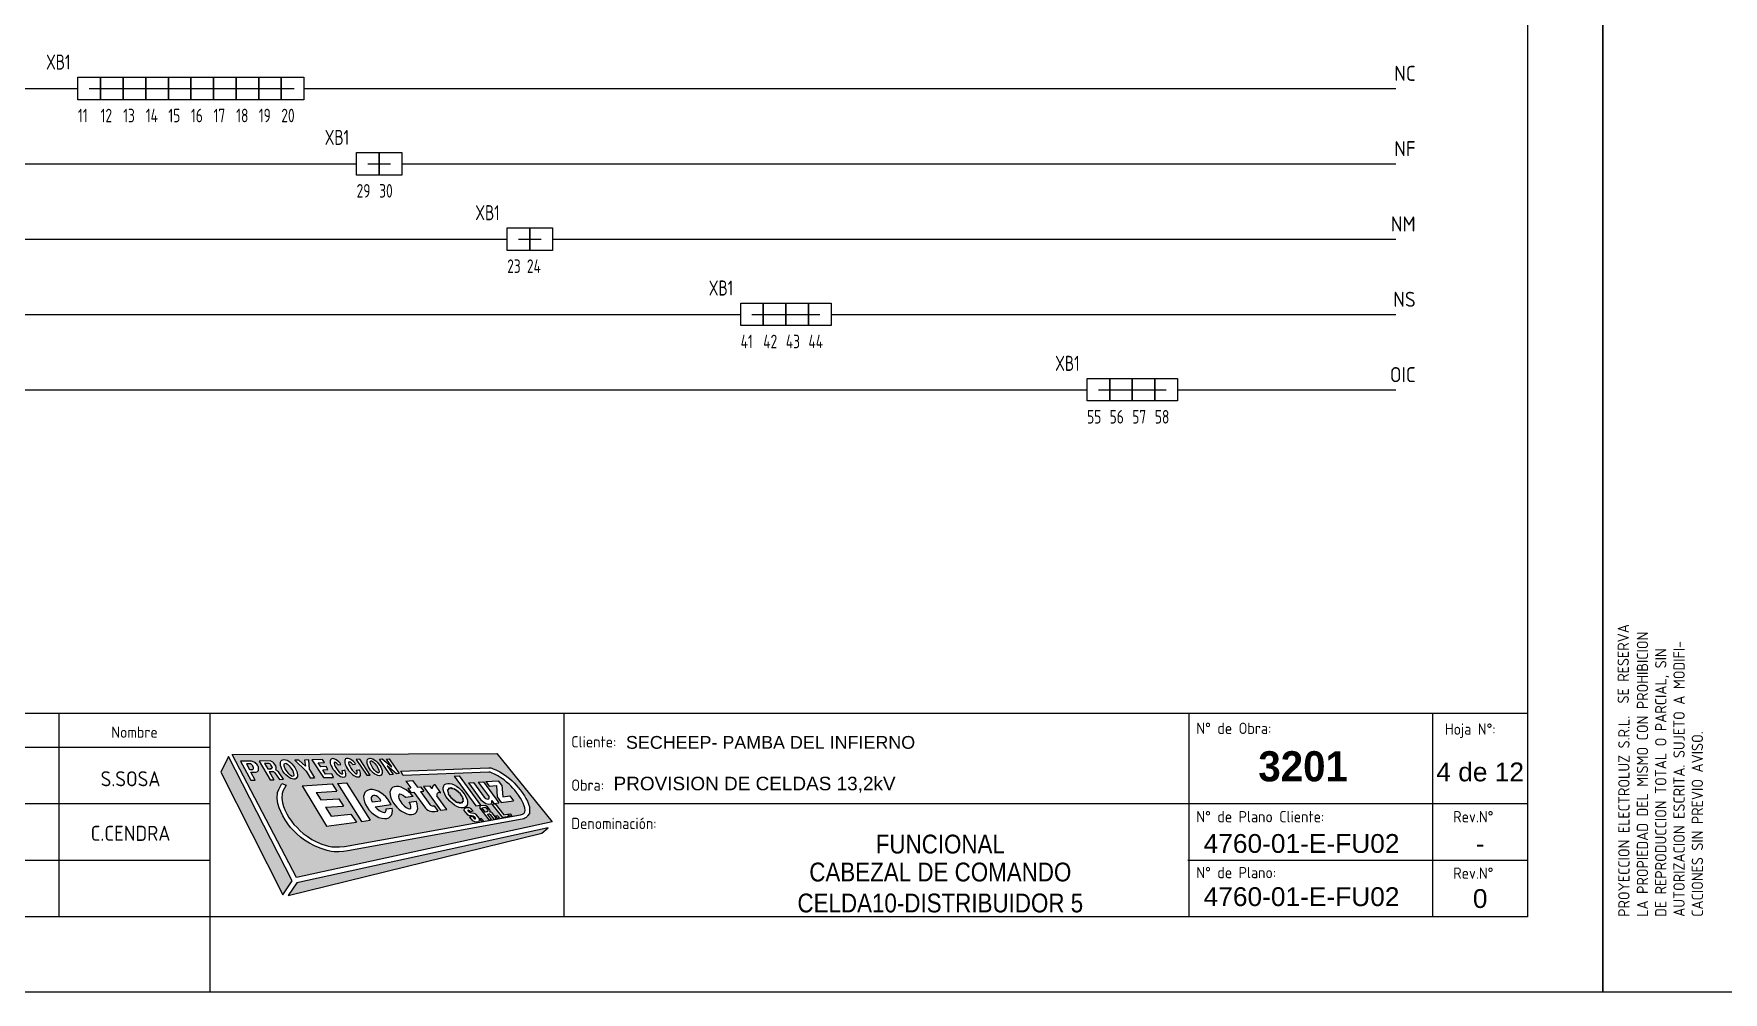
# Model space of a CAD drawing. Header units: millimetres. Extents: x 2272 to 7312, y -3839 to -3184.
# Drawn here: x 3743.1 to 3967.5, y -3492.6 to -3365.3 of the extents above; entities that cross this region are included whole.
import ezdxf
from ezdxf.enums import TextEntityAlignment as Align

# ---------------------------------------------------------------- set-up
doc = ezdxf.new("R2010")
doc.units = ezdxf.units.MM
for name, color, linetype in [('CABLES', 3, 'Continuous'), ('TEXTO', 3, 'Continuous'), ('TEXTOS', 3, 'Continuous')]:
    doc.layers.add(name, color=color, linetype=linetype)
doc.styles.add('ROMANS', font='isocp3.shx')
doc.styles.get("Standard").update_dxf_attribs({"font": 'arial.ttf'})
doc.styles.add('style1', font='arial.ttf', dxfattribs={"height": 1})
doc.styles.add('style2', font='romab___.ttf', dxfattribs={"height": 1})

# ---------------------------------------------------------------- blocks, each defined once
blk = doc.blocks.new('BORNERA AMPEROMETRICA')
blk.add_lwpolyline([(-1.5, 3), (1.5, 3), (1.5, 0), (-1.5, 0)], close=True)
at = {"style": 'ROMANS', "width": 0.8}
blk.add_attdef('XA', text='', height=2, dxfattribs=at).set_placement((-2.5, 4), align=Align.RIGHT)
at = {"layer": 'TEXTO', "style": 'ROMANS'}
blk.add_attdef('BORNE', (2.5, 4), '', height=2, dxfattribs=at)
blk = doc.blocks.new('LOGO_CARTEL')
h = blk.add_hatch(color=256)
h.paths.add_polyline_path([(142.47, 264.28), (141.49, 262.24), (149.7, 245.92), (150.94, 247.81)])
h.paths.add_polyline_path([(184.11, 254.12), (184.93, 254.82), (151.56, 247.54), (150.39, 245.86)])
h = blk.add_hatch(color=256)
h.paths.add_polyline_path([(185.45, 255.61), (178.1, 264.69), (142.97, 264.57), (151.52, 248.23)])
h.paths.add_polyline_path([(153.24, 252.79), (152.6, 253.2), (152.04, 253.59), (151.59, 254), (151.16, 254.44), (150.71, 254.89), (150.36, 255.38), (150, 255.89), (149.7, 256.4), (149.42, 256.99), (149.2, 257.49), (149.06, 258.04), (148.97, 258.73), (149.01, 259.5), (149.17, 259.93), (149.57, 260.73), (150.14, 260.51), (149.72, 259.7), (149.61, 259.38), (149.57, 258.75), (149.65, 258.15), (149.77, 257.68), (149.96, 257.23), (150.22, 256.69), (150.51, 256.22), (150.85, 255.73), (151.17, 255.28), (151.59, 254.86), (152.01, 254.43), (152.41, 254.06), (152.94, 253.7), (153.55, 253.3), (154.16, 252.96), (154.86, 252.68), (155.76, 252.4), (156.22, 252.29), (156.72, 252.29), (157.23, 252.29), (157.9, 252.35), (181.25, 256.56), (181.54, 256.63, 0.142238), (181.69, 256.72), (181.75, 256.78), (181.85, 256.93), (181.87, 257.15), (181.85, 257.48), (181.76, 257.75), (181.62, 258.12), (181.46, 258.44), (181.28, 258.77), (180.99, 259.18), (180.75, 259.51), (180.5, 259.82), (180.25, 260.11), (179.99, 260.39), (179.75, 260.61), (179.41, 260.91), (179.09, 261.18), (178.67, 261.47), (178.25, 261.74), (177.83, 261.95), (177.41, 262.15, 0.119777), (177.04, 262.22), (165.67, 261.78), (165.38, 262.34), (177.06, 262.79, -0.106118), (177.56, 262.71), (178.08, 262.5), (178.54, 262.27), (179.01, 261.97), (179.45, 261.65), (179.8, 261.36), (180.16, 261.06), (180.41, 260.81), (180.69, 260.51), (180.96, 260.2), (181.23, 259.88), (181.48, 259.53), (181.79, 259.09), (181.99, 258.72), (182.17, 258.36), (182.32, 257.95), (182.45, 257.61), (182.47, 257.15), (182.44, 256.72), (182.21, 256.4), (182.16, 256.34, -0.158957), (181.5, 255.99), (158.33, 251.77), (157.76, 251.7), (157.15, 251.65), (156.53, 251.65), (156.14, 251.69), (155.6, 251.82), (154.66, 252.11), (153.9, 252.42)], flags=16)
h.paths.add_polyline_path([(155.5, 255.05), (152.28, 260.4), (156.26, 260.66), (156.88, 259.68), (154.12, 259.51), (154.74, 258.54), (157.14, 258.69), (157.76, 257.71), (155.36, 257.56), (156.11, 256.37), (158.75, 256.64), (159.47, 255.59)], flags=16)
h.paths.add_polyline_path([(160.16, 255.69), (156.98, 260.71), (158.15, 260.78), (161.28, 255.84)], flags=16)
edge = h.paths.add_edge_path(flags=16)
edge.add_ellipse((162.35, 257.98), major_axis=(-1.64, 1.65), ratio=0.605135, start_angle=237.0675, end_angle=582.4213, ccw=False)
edge.add_line((164.08, 257.92), (161.98, 257.63))
edge.add_ellipse((162.5, 257.93), major_axis=(-0.835, 0.984), ratio=0.458058, start_angle=84.9809, end_angle=214.0434)
edge.add_line((163.44, 257.33), (164.24, 257.43))
edge = h.paths.add_edge_path(flags=16)
edge.add_ellipse((150.51, 262.59), major_axis=(-0.96, 1.21), ratio=0.506682, start_angle=0, end_angle=360)
h.paths.add_polyline_path([(152.82, 262.37), (151.28, 263.79), (151.84, 263.81), (152.71, 263.01), (152.6, 263.83), (153.16, 263.85), (153.26, 262.57), (153.91, 261.46), (153.36, 261.45)], flags=16)
edge = h.paths.add_edge_path(flags=16)
edge.add_line((149.79, 261.28), (149.25, 261.25))
edge.add_line((149.25, 261.25), (148.66, 262.12))
edge.add_arc((148.33, 261.89), 0.401, 34.397, 90)
edge.add_line((148.33, 262.29), (147.89, 262.29))
edge.add_line((147.89, 262.29), (148.52, 261.21))
edge.add_line((148.52, 261.21), (148, 261.18))
edge.add_line((148, 261.18), (146.55, 263.69))
edge.add_line((146.55, 263.69), (148, 263.71))
edge.add_ellipse((148.13, 262.98), major_axis=(-0.502, 0.634), ratio=0.71837, start_angle=323.3523, end_angle=323.3684)
edge.add_ellipse((148.13, 262.98), major_axis=(-0.502, 0.634), ratio=0.71837, start_angle=199.3138, end_angle=323.3523, ccw=False)
edge.add_arc((148.34, 261.53), 1.06, 33.6731, 67.0847, ccw=False)
edge.add_line((149.22, 262.12), (149.79, 261.28))
h.paths.add_polyline_path([(155.12, 261.5), (153.56, 263.87), (154.96, 263.92), (155.24, 263.48), (154.4, 263.45), (154.75, 262.93), (155.44, 262.95), (155.7, 262.56), (155.01, 262.54), (155.39, 261.96), (156.22, 261.99), (156.44, 261.52)], flags=16)
edge = h.paths.add_edge_path(flags=0)
edge.add_ellipse((150.52, 262.53), major_axis=(-0.594, 0.856), ratio=0.330901, start_angle=0, end_angle=360)
edge = h.paths.add_edge_path(flags=0)
edge.add_ellipse((162.11, 258.41), major_axis=(-0.541, 0.637), ratio=0.636404, start_angle=243.4125, end_angle=432.3454, ccw=False)
edge.add_line((162.72, 258.43), (161.56, 258.27))
edge = h.paths.add_edge_path(flags=16)
edge.add_ellipse((157.04, 262.78), major_axis=(-0.93, 1.17), ratio=0.425735, start_angle=282.572, end_angle=593.9609, ccw=False)
edge.add_arc((156.93, 263.1), 0.509, 16.5743, 39.0238, ccw=False)
edge.add_line((157.42, 263.24), (157.07, 263.19))
edge.add_ellipse((157.08, 262.76), major_axis=(-0.543, 0.779), ratio=0.27429, start_angle=292.4474, end_angle=595.3057)
edge.add_line((157.56, 262.44), (157.87, 262.48))
edge.add_arc((157.89, 262.37), 0.115, 14.4162, 97.6608, ccw=False)
h.paths.add_polyline_path([(146.03, 261.16), (145.44, 261.16), (144.1, 263.68), (145.5, 263.68), (145.55, 263.66), (145.66, 263.63), (145.78, 263.6), (145.9, 263.54), (146.01, 263.48), (146.13, 263.38), (146.25, 263.27), (146.33, 263.14), (146.38, 263.02), (146.45, 262.91), (146.49, 262.79), (146.49, 262.67), (146.49, 262.56), (146.45, 262.44), (146.36, 262.32), (146.25, 262.25), (146.12, 262.22), (145.47, 262.22)], flags=16)
edge = h.paths.add_edge_path(flags=16)
edge.add_ellipse((158.97, 262.81), major_axis=(-0.93, 1.17), ratio=0.425735, start_angle=282.572, end_angle=593.9609, ccw=False)
edge.add_arc((158.86, 263.13), 0.509, 16.5743, 39.0238, ccw=False)
edge.add_line((159.35, 263.28), (159, 263.23))
edge.add_ellipse((159.01, 262.8), major_axis=(-0.543, 0.779), ratio=0.27429, start_angle=292.4474, end_angle=595.3057)
edge.add_line((159.49, 262.48), (159.8, 262.52))
edge.add_arc((159.81, 262.4), 0.115, 14.4162, 97.6608, ccw=False)
h.paths.add_polyline_path([(148.04, 262.64), (147.69, 262.64), (147.25, 263.39), (147.77, 263.39, -0.267537), (148.12, 263.19), (148.24, 262.98, -0.577864)], flags=0)
h.paths.add_polyline_path([(160.86, 261.81), (159.45, 263.92), (159.91, 263.93), (161.32, 261.82)], flags=16)
h.paths.add_polyline_path([(145.7, 262.59), (145.65, 262.58), (145.28, 262.58), (144.88, 263.32), (145.38, 263.32), (145.46, 263.31), (145.52, 263.28), (145.56, 263.22), (145.62, 263.16), (145.66, 263.1), (145.7, 263.04), (145.73, 262.98), (145.77, 262.92), (145.79, 262.86), (145.8, 262.8), (145.8, 262.75), (145.8, 262.69), (145.76, 262.63)], flags=0)
edge = h.paths.add_edge_path(flags=16)
edge.add_ellipse((165.77, 258.46), major_axis=(-1.6, 1.64), ratio=0.559918, start_angle=258.3206, end_angle=598.3068, ccw=False)
edge.add_line((166.99, 259.01), (165.99, 258.88))
edge.add_ellipse((165.89, 258.32), major_axis=(-0.759, 0.923), ratio=0.373274, start_angle=287.7931, end_angle=608.3)
edge.add_line((166.49, 258.25), (167.39, 258.37))
edge = h.paths.add_edge_path(flags=16)
edge.add_ellipse((161.89, 262.91), major_axis=(-0.86, 1.08), ratio=0.489465, start_angle=0, end_angle=360)
edge = h.paths.add_edge_path(flags=0)
edge.add_ellipse((161.9, 262.93), major_axis=(-0.54, 0.779), ratio=0.302309, start_angle=0, end_angle=360)
h.paths.add_polyline_path([(163.97, 261.87), (162.55, 263.93), (162.91, 263.99), (164.17, 262.91), (163.46, 263.93), (163.81, 263.99), (165.16, 262.03), (164.79, 261.99), (163.56, 263.06), (164.34, 261.93)], flags=16)
h.paths.add_polyline_path([(166.28, 260.11), (166.69, 260.15), (166.05, 261.02), (166.92, 261.13), (167.57, 260.23), (168, 260.27), (168.43, 259.68), (168, 259.64), (169.24, 257.93, 0.24674), (169.66, 257.73), (169.81, 257.73), (170.29, 257.06), (169.83, 257, -0.300023), (168.56, 257.57), (167.12, 259.56), (166.71, 259.52)], flags=16)
edge = h.paths.add_edge_path(flags=16)
edge.add_line((168.39, 260.33), (169.25, 260.37))
edge.add_line((169.25, 260.37), (169.47, 260.07))
edge.add_arc((169.5, 260.09), 0.03, 215.486, 361.1088)
edge.add_arc((169.97, 260.09), 0.441, 104.8395, 181.1088, ccw=False)
edge.add_arc((169.88, 260.42), 0.1, 35.486, 104.8395, ccw=False)
edge.add_line((169.96, 260.48), (170.64, 259.54))
edge.add_arc((170.61, 259.52), 0.03, -113.2047, 35.486, ccw=False)
edge.add_ellipse((170.5, 259.16), major_axis=(-0.242, 0.291), ratio=0.873543, start_angle=300.2982, end_angle=425.9015)
edge.add_line((170.17, 259.09), (171.46, 257.28))
edge.add_line((171.46, 257.28), (170.63, 257.19))
edge.add_line((170.63, 257.19), (168.39, 260.33))
edge = h.paths.add_edge_path(flags=16)
edge.add_ellipse((172.62, 259.1), major_axis=(-1.43, 1.46), ratio=0.516133, start_angle=0, end_angle=360)
h.paths.add_polyline_path([(171.68, 259.27), (171.76, 259.4), (171.6, 259.47), (171.69, 259.58), (171.56, 259.68), (171.67, 259.77), (171.59, 259.92), (171.73, 259.95), (171.76, 260.12), (171.89, 260.06), (172.01, 260.18), (172.09, 260.06), (172.23, 260.15), (172.28, 260.01), (172.44, 260.07), (172.45, 259.94), (172.61, 259.98), (172.62, 259.84), (172.78, 259.87), (172.78, 259.73), (172.94, 259.74), (172.92, 259.6), (173.09, 259.61), (173.06, 259.47), (173.23, 259.46), (173.19, 259.32), (173.36, 259.31), (173.31, 259.17), (173.48, 259.14), (173.42, 259.01), (173.58, 258.96), (173.5, 258.83), (173.66, 258.76), (173.57, 258.65), (173.7, 258.55), (173.59, 258.46), (173.67, 258.31), (173.53, 258.27), (173.5, 258.11), (173.37, 258.17), (173.25, 258.05), (173.18, 258.17), (173.03, 258.08), (172.99, 258.22), (172.83, 258.15), (172.81, 258.29), (172.65, 258.25), (172.65, 258.4), (172.48, 258.36), (172.49, 258.51), (172.32, 258.49), (172.34, 258.63), (172.17, 258.62), (172.2, 258.77), (172.03, 258.77), (172.07, 258.91), (171.9, 258.93), (171.95, 259.06), (171.78, 259.09), (171.85, 259.22)], flags=0)
h.paths.add_polyline_path([(173.8, 257.15), (173.83, 257.39), (174.08, 257.52), (174.22, 257.54), (174.38, 257.51), (174.52, 257.49), (174.64, 257.41), (174.94, 257.06), (174.62, 256.96), (174.52, 257.09), (174.42, 257.15), (174.34, 257.19), (174.28, 257.17), (174.25, 257.15), (174.25, 257.08), (174.38, 256.93), (174.59, 256.86), (174.75, 256.82), (175.08, 256.76), (175.21, 256.71), (175.3, 256.64), (175.79, 256.07), (175.77, 255.8), (175.68, 255.64), (175.46, 255.6), (175.2, 255.64), (174.92, 255.74), (174.52, 256.25), (174.86, 256.37), (175.15, 256.02), (175.18, 256.01), (175.27, 256.02), (175.28, 256.06), (175.27, 256.13), (175.23, 256.18), (175.13, 256.27), (175.01, 256.37), (174.92, 256.39), (174.75, 256.41), (174.58, 256.42), (174.44, 256.44), (174.31, 256.51)], flags=16)
h.paths.add_polyline_path([(172.44, 261.7), (173.1, 261.74), (175.97, 257.84), (175.34, 257.75)], flags=16)
h.paths.add_polyline_path([(175.82, 256), (176.1, 256.04), (176.35, 255.76), (176.07, 255.71)], flags=16)
h.paths.add_polyline_path([(174.35, 260.81), (175.02, 260.85), (176.44, 258.91), (176.66, 258.7), (176.89, 258.64), (177.04, 258.67), (177.08, 258.79), (177.09, 258.95), (175.66, 260.89), (176.33, 260.93), (178.37, 258.16), (177.73, 258.07), (177.45, 258.45), (177.45, 258.19), (177.37, 258.02), (177.04, 257.98), (176.65, 258.07), (176.33, 258.29), (176, 258.56)], flags=16)
h.paths.add_polyline_path([(175.86, 257.46), (175.87, 257.65), (175.97, 257.76), (176.36, 257.81), (176.67, 257.74), (176.9, 257.63), (177.21, 257.23, -0.277461), (177.23, 257.02), (177.18, 256.92), (177.38, 256.89, -0.202512), (177.52, 256.81), (178.08, 256.06), (177.7, 255.99), (177.25, 256.6, 0.26962), (177.06, 256.68), (176.89, 256.65), (177.42, 255.94), (177.05, 255.88)], flags=16)
h.paths.add_polyline_path([(176.13, 257.49), (176.53, 257.55, -0.26962), (176.72, 257.47), (176.89, 257.24, -0.575274), (176.75, 256.93), (176.57, 256.9)], flags=0)
h.paths.add_polyline_path([(177.52, 257.95), (177.9, 258), (179.04, 256.57), (179.49, 256.63), (179.74, 256.34), (178.92, 256.2)], flags=16)
h.paths.add_polyline_path([(177.94, 256.38), (178.22, 256.42), (178.47, 256.14), (178.2, 256.09)], flags=16)
h.paths.add_polyline_path([(176.67, 260.96), (178.34, 261.06), (178.8, 260.51), (178.9, 258.96), (179.83, 259.09), (180.32, 258.42), (178.69, 258.2), (178.16, 258.94), (178.07, 260.43), (177.11, 260.36)], flags=16)
h.paths.add_polyline_path([(179.59, 256.66), (179.87, 256.7), (180.12, 256.42), (179.85, 256.37)], flags=16)
at = {"color": 7}
for p, q in [((153.26, 262.58), (153.91, 261.46)), ((157.07, 263.19), (157.42, 263.24)), ((159.49, 262.48), (159.8, 262.52)), ((147.89, 262.29), (148.52, 261.21)), ((147.89, 262.29), (148.33, 262.29)), ((147.99, 261.18), (148.52, 261.21)), ((148.66, 262.12), (149.25, 261.25)), ((149.25, 261.25), (149.79, 261.28)), ((152.28, 260.4), (156.26, 260.66)), ((152.28, 260.4), (155.5, 255.05)), ((153.35, 261.45), (153.91, 261.46)), ((156.26, 260.66), (156.88, 259.68)), ((156.98, 260.71), (158.15, 260.78)), ((156.98, 260.71), (160.16, 255.69)), ((158.15, 260.78), (161.28, 255.84)), ((166.05, 261.02), (166.92, 261.13)), ((166.05, 261.02), (166.69, 260.15)), ((166.92, 261.13), (167.57, 260.23)), ((167.57, 260.23), (168, 260.27)), ((168, 260.27), (168.43, 259.68)), ((172.44, 261.7), (173.1, 261.74)), ((172.44, 261.7), (175.34, 257.75)), ((173.1, 261.74), (175.97, 257.84)), ((174.35, 260.81), (175.02, 260.85)), ((174.35, 260.81), (176, 258.56)), ((175.02, 260.85), (176.44, 258.91)), ((175.66, 260.89), (176.33, 260.93)), ((175.66, 260.89), (177.09, 258.95)), ((176.33, 260.93), (178.37, 258.16)), ((176.67, 260.96), (178.34, 261.06)), ((176.67, 260.96), (177.11, 260.36)), ((177.11, 260.36), (178.07, 260.43)), ((178.07, 260.43), (178.16, 258.94)), ((178.8, 260.51), (178.34, 261.06)), ((178.8, 260.51), (178.9, 258.96)), ((154.12, 259.51), (156.88, 259.68)), ((154.12, 259.51), (154.74, 258.54)), ((154.74, 258.54), (157.14, 258.69)), ((157.14, 258.69), (157.76, 257.71)), ((161.56, 258.27), (162.72, 258.43)), ((165.99, 258.88), (166.99, 259.01)), ((166.28, 260.11), (166.69, 260.15)), ((166.28, 260.11), (166.71, 259.52)), ((166.49, 258.25), (167.39, 258.37)), ((166.71, 259.52), (167.12, 259.56)), ((167.12, 259.56), (168.64, 257.45)), ((168, 259.64), (168.43, 259.68)), ((168, 259.64), (169.24, 257.93)), ((176, 258.56), (176.33, 258.29)), ((176.33, 258.29), (176.65, 258.07)), ((176.44, 258.91), (176.66, 258.7)), ((176.65, 258.07), (177.04, 257.98)), ((176.66, 258.7), (176.89, 258.64)), ((176.89, 258.64), (177.04, 258.67)), ((177.04, 258.67), (177.08, 258.79)), ((177.04, 257.98), (177.37, 258.02)), ((177.08, 258.79), (177.09, 258.95)), ((177.37, 258.02), (177.45, 258.19)), ((177.45, 258.19), (177.45, 258.45)), ((177.45, 258.45), (177.73, 258.07)), ((177.73, 258.07), (178.37, 258.16)), ((178.16, 258.94), (178.69, 258.2)), ((178.69, 258.2), (180.32, 258.42)), ((178.9, 258.96), (179.83, 259.09)), ((179.83, 259.09), (180.32, 258.42)), ((155.36, 257.56), (157.76, 257.71)), ((155.36, 257.56), (156.11, 256.37)), ((156.11, 256.37), (158.75, 256.64)), ((158.75, 256.64), (159.47, 255.59)), ((160.16, 255.69), (161.28, 255.84)), ((161.98, 257.63), (164.08, 257.92)), ((163.44, 257.33), (164.24, 257.43)), ((169.66, 257.73), (169.81, 257.73)), ((169.76, 256.99), (170.29, 257.06)), ((169.81, 257.73), (170.29, 257.06)), ((175.34, 257.75), (175.97, 257.84)), ((155.5, 255.05), (159.47, 255.59))]:
    blk.add_line(p, q, dxfattribs=at)
for points in [[(150.94, 247.81), (142.47, 264.28), (141.49, 262.24), (149.7, 245.92)], [(142.97, 264.57), (178.1, 264.69), (185.45, 255.61), (151.52, 248.23)], [(146.36, 262.32), (146.45, 262.44), (146.49, 262.56), (146.49, 262.67), (146.49, 262.79), (146.45, 262.91), (146.38, 263.02), (146.33, 263.14), (146.25, 263.27), (146.13, 263.38), (146.01, 263.48), (145.9, 263.54), (145.78, 263.6), (145.66, 263.63), (145.55, 263.66), (145.5, 263.68), (144.1, 263.68), (145.44, 261.16), (146.03, 261.16), (145.47, 262.22), (146.12, 262.22), (146.25, 262.25)], [(145.7, 262.59), (145.76, 262.63), (145.8, 262.69), (145.8, 262.75), (145.8, 262.8), (145.79, 262.86), (145.77, 262.92), (145.73, 262.98), (145.7, 263.04), (145.66, 263.1), (145.62, 263.16), (145.56, 263.22), (145.52, 263.28), (145.46, 263.31), (145.4, 263.32), (145.36, 263.32), (144.88, 263.32), (145.28, 262.58), (145.65, 262.58)], [(155.44, 262.95), (154.75, 262.93), (154.4, 263.45), (155.24, 263.48), (154.96, 263.92), (153.56, 263.87), (155.12, 261.5), (156.44, 261.52), (156.22, 261.99), (155.39, 261.96), (155.01, 262.54), (155.7, 262.56)], [(161.32, 261.82), (159.91, 263.93), (159.45, 263.92), (160.86, 261.81)], [(179.74, 256.34), (178.92, 256.2), (177.52, 257.95), (177.9, 258), (179.04, 256.57), (179.49, 256.63)], [(175.82, 256), (176.07, 255.71), (176.35, 255.76), (176.1, 256.04)], [(178.2, 256.09), (178.47, 256.14), (178.22, 256.42), (177.94, 256.38)], [(179.87, 256.7), (180.12, 256.42), (179.85, 256.37), (179.59, 256.66)], [(184.11, 254.12), (184.93, 254.82), (151.56, 247.54), (150.39, 245.86)]]:
    blk.add_lwpolyline(points, close=True, dxfattribs=at)
for points in [[(148, 263.71), (146.55, 263.69), (148, 261.18)], [(153.26, 262.57), (153.16, 263.85), (152.6, 263.83), (152.71, 263.01), (151.84, 263.81), (151.28, 263.79), (152.82, 262.37), (153.35, 261.47)], [(162.55, 263.93), (162.91, 263.99), (164.17, 262.91), (163.46, 263.93), (163.81, 263.99), (165.16, 262.03), (164.79, 261.99), (163.56, 263.06), (164.34, 261.93), (163.97, 261.87), (162.55, 263.93)], [(157.56, 262.44), (157.87, 262.48)], [(171.69, 259.58), (171.56, 259.68), (171.67, 259.77)], [(171.67, 259.77), (171.59, 259.92), (171.73, 259.95)], [(171.76, 259.4), (171.6, 259.47), (171.7, 259.58)], [(171.85, 259.22), (171.68, 259.27), (171.76, 259.4)], [(171.73, 259.95), (171.76, 260.12), (171.89, 260.06)], [(171.95, 259.06), (171.78, 259.09), (171.85, 259.22)], [(171.89, 260.06), (172.01, 260.18), (172.09, 260.06)], [(172.07, 258.91), (171.9, 258.93), (171.95, 259.06)], [(172.2, 258.77), (172.03, 258.77), (172.07, 258.91)], [(172.09, 260.06), (172.23, 260.15), (172.28, 260.01)], [(172.34, 258.63), (172.17, 258.62), (172.2, 258.77)], [(172.28, 260.01), (172.44, 260.07), (172.45, 259.94)], [(172.49, 258.51), (172.32, 258.49), (172.34, 258.63)], [(172.45, 259.94), (172.61, 259.98), (172.62, 259.84)], [(172.65, 258.4), (172.48, 258.36), (172.49, 258.51)], [(172.62, 259.84), (172.78, 259.87), (172.78, 259.73)], [(172.81, 258.29), (172.65, 258.25), (172.65, 258.4)], [(172.78, 259.73), (172.94, 259.74), (172.92, 259.6)], [(172.99, 258.22), (172.83, 258.15), (172.81, 258.29)], [(172.92, 259.6), (173.09, 259.61), (173.06, 259.47)], [(173.18, 258.17), (173.03, 258.08), (172.99, 258.22)], [(173.06, 259.47), (173.23, 259.46), (173.19, 259.32)], [(173.37, 258.17), (173.25, 258.05), (173.18, 258.17)], [(173.19, 259.32), (173.36, 259.31), (173.31, 259.17)], [(173.31, 259.17), (173.48, 259.14), (173.42, 259.01)], [(173.53, 258.27), (173.5, 258.11), (173.37, 258.17)], [(173.42, 259.01), (173.58, 258.96), (173.5, 258.83)], [(173.5, 258.83), (173.66, 258.76), (173.57, 258.65)], [(173.59, 258.46), (173.67, 258.31), (173.53, 258.27)], [(173.57, 258.65), (173.7, 258.55), (173.59, 258.46)]]:
    blk.add_lwpolyline(points, dxfattribs=at)
for points in [[(148.12, 263.19, 0.267537), (147.77, 263.39), (147.25, 263.39), (147.69, 262.64), (148.04, 262.64, 0.577864), (148.24, 262.98, -0.577864), (148.04, 262.64, 0.577864), (148.24, 262.98)], [(181.25, 256.56), (181.54, 256.63, 0.142238), (181.69, 256.72), (181.75, 256.78), (181.85, 256.93), (181.87, 257.15), (181.85, 257.48), (181.76, 257.75), (181.62, 258.12), (181.46, 258.44), (181.28, 258.77), (180.99, 259.18), (180.75, 259.51), (180.5, 259.82), (180.25, 260.11), (179.99, 260.39), (179.75, 260.61), (179.41, 260.91), (179.09, 261.18), (178.67, 261.47), (178.25, 261.74), (177.83, 261.95), (177.41, 262.15, 0.120209), (177.04, 262.22), (165.67, 261.78), (165.38, 262.34), (177.06, 262.79, -0.106118), (177.56, 262.71), (178.08, 262.5), (178.54, 262.27), (179.01, 261.97), (179.45, 261.65), (179.8, 261.36), (180.16, 261.06), (180.41, 260.81), (180.69, 260.51), (180.96, 260.2), (181.23, 259.88), (181.48, 259.53), (181.79, 259.09), (181.99, 258.72), (182.17, 258.36), (182.32, 257.95), (182.45, 257.61), (182.47, 257.15), (182.44, 256.72), (182.21, 256.4), (182.16, 256.34, -0.158957), (181.5, 255.99), (158.33, 251.77), (157.76, 251.7), (157.15, 251.65), (156.53, 251.65), (156.14, 251.69), (155.6, 251.82), (154.66, 252.11), (153.9, 252.42), (153.24, 252.79), (152.6, 253.2), (152.04, 253.59), (151.59, 254), (151.16, 254.44), (150.71, 254.89), (150.36, 255.38), (150, 255.89), (149.7, 256.4), (149.42, 256.99), (149.2, 257.49), (149.06, 258.04), (148.97, 258.73), (149.01, 259.5), (149.17, 259.93), (149.57, 260.73), (150.14, 260.51), (149.72, 259.7), (149.61, 259.38), (149.57, 258.75), (149.65, 258.15), (149.77, 257.68), (149.96, 257.23), (150.22, 256.69), (150.51, 256.22), (150.85, 255.73), (151.17, 255.28), (151.59, 254.86), (152.01, 254.43), (152.41, 254.06), (152.94, 253.7), (153.55, 253.3), (154.16, 252.96), (154.86, 252.68), (155.76, 252.4), (156.22, 252.29), (156.72, 252.29, 0.000442), (156.72, 252.29), (157.23, 252.29), (157.9, 252.35)], [(175.13, 256.27), (175.01, 256.37), (174.92, 256.39), (174.75, 256.41), (174.58, 256.42), (174.44, 256.44), (174.31, 256.51), (173.8, 257.15), (173.83, 257.39), (174.08, 257.52), (174.22, 257.54), (174.38, 257.51, 0.000407), (174.38, 257.51), (174.52, 257.49), (174.64, 257.41), (174.94, 257.06), (174.62, 256.96), (174.52, 257.09), (174.42, 257.15), (174.34, 257.19), (174.28, 257.17), (174.25, 257.15), (174.25, 257.08), (174.38, 256.93), (174.59, 256.86), (174.75, 256.82), (175.08, 256.76), (175.21, 256.71), (175.3, 256.64), (175.79, 256.07), (175.77, 255.8), (175.68, 255.64), (175.46, 255.6), (175.2, 255.64), (174.92, 255.74), (174.52, 256.25), (174.86, 256.37), (175.15, 256.02), (175.18, 256.01), (175.27, 256.02), (175.28, 256.06), (175.27, 256.13), (175.23, 256.18)], [(177.38, 256.89), (177.18, 256.92), (177.23, 257.02, 0.277461), (177.21, 257.23), (176.9, 257.63), (176.67, 257.74), (176.36, 257.81), (175.97, 257.76), (175.87, 257.65), (175.86, 257.46), (177.05, 255.88), (177.42, 255.94), (176.89, 256.65), (177.06, 256.68, -0.26962), (177.25, 256.6), (177.7, 255.99), (178.08, 256.06), (177.52, 256.81, 0.202512)], [(176.13, 257.49), (176.53, 257.55, -0.26962), (176.72, 257.47), (176.89, 257.24, -0.575274), (176.75, 256.93), (176.57, 256.9)]]:
    blk.add_lwpolyline(points, format="xyb", close=True, dxfattribs=at)
for points in [[(149.79, 261.27), (149.22, 262.12, 0.145776), (148.75, 262.51)], [(159, 263.23), (159.35, 263.28, 0.098269), (159.26, 263.45)], [(170.6, 259.49, 0.75829), (170.64, 259.54), (169.96, 260.48, 0.3122), (169.85, 260.52, 0.345642), (169.53, 260.09, -0.737417), (169.47, 260.07), (169.25, 260.37), (168.39, 260.33), (170.63, 257.19), (171.46, 257.28), (170.17, 259.09)]]:
    blk.add_lwpolyline(points, format="xyb", dxfattribs=at)
for centre, radius, start, end in [((156.93, 263.1), 0.509, 16.5743, 39.0238), ((157.89, 262.37), 0.115, 21.1508, 97.6608), ((159.81, 262.4), 0.115, 21.1508, 97.6608), ((148.33, 261.89), 0.401, 34.397, 90), ((169.62, 258.25), 1.27, 212.0264, 281.3337), ((169.64, 258.22), 0.5, 215.9216, 271.3628)]:
    blk.add_arc(centre, radius, start, end, dxfattribs=at)
for centre, major_axis, ratio, start_param, end_param in [((148.13, 262.98), (-0.502, 0.634), 0.71837, 3.478682, 5.643844), ((157.04, 262.78), (-0.93, 1.17), 0.425735, 4.931811, 10.366574), ((157.08, 262.76), (-0.543, 0.779), 0.27429, 5.104169, 10.390045), ((158.97, 262.81), (-0.93, 1.17), 0.425735, 4.931811, 10.366574), ((159.01, 262.8), (-0.543, 0.779), 0.27429, 5.104169, 10.390045), ((165.77, 258.46), (-1.6, 1.64), 0.559918, 4.508545, 10.442424), ((162.35, 257.98), (-1.64, 1.65), 0.605135, 4.137609, 10.165169), ((162.11, 258.41), (-0.541, 0.637), 0.636404, 4.248349, 7.545851), ((165.89, 258.32), (-0.759, 0.923), 0.373274, 5.022938, 10.616838), ((170.5, 259.16), (-0.242, 0.291), 0.873543, 5.241192, 7.433383), ((162.5, 257.93), (-0.835, 0.984), 0.458058, 1.483197, 3.735763)]:
    blk.add_ellipse(centre, major_axis=major_axis, ratio=ratio, start_param=start_param, end_param=end_param, dxfattribs=at)
for centre, major_axis, ratio in [((150.51, 262.59), (-0.96, 1.21), 0.506682), ((150.52, 262.53), (-0.594, 0.856), 0.330901), ((161.89, 262.91), (-0.86, 1.08), 0.489465), ((161.9, 262.93), (-0.54, 0.779), 0.302309), ((172.62, 259.1), (-1.43, 1.46), 0.516133)]:
    blk.add_ellipse(centre, major_axis=major_axis, ratio=ratio, dxfattribs=at)
blk = doc.blocks.new('A3-Funcional')
at = {"color": 1, "linetype": 'Continuous'}
for p, q in [((410, 287), (410, 10)), ((410, 37), (25, 37)), ((282, 37), (282, 10)), ((365, 37), (365, 10)), ((410, 10), (25, 10))]:
    blk.add_line(p, q, dxfattribs=at)
at = {"color": 2, "linetype": 'Continuous'}
for p, q in [((215, 10), (215, 37)), ((235, 32.5), (180, 32.5)), ((235, 25), (180, 25)), ((235, 17.5), (180, 17.5))]:
    blk.add_line(p, q, dxfattribs=at)
at = {"color": 1}
for p, q in [((235, 37), (235, 10)), ((365, 37), (365, 10))]:
    blk.add_line(p, q, dxfattribs=at)
at = {"color": 7}
for p, q in [((397.38, 37), (397.38, 25)), ((365, 25), (282, 25)), ((409.88, 25), (364.88, 25)), ((397.38, 25), (397.38, 10)), ((409.88, 17.5), (364.88, 17.5))]:
    blk.add_line(p, q, dxfattribs=at)
blk.add_line((235, 10), (235, 0))
at = {"color": 11}
blk.add_lwpolyline([(0, 0), (0, 297), (420, 297), (420, 0)], close=True, dxfattribs=at)
at = {"layer": 'TEXTOS', "color": 1, "linetype": 'Continuous'}
blk.add_line((282, 37), (282, 10), dxfattribs=at)
blk.add_blockref('LOGO_CARTEL', (95, -233))
at = {"layer": 'TEXTOS', "color": 3, "linetype": 'Continuous', "style": 'ROMANS'}
for s, p in [('SE RESERVA', (3.45, 38.34)), ('LA PROPIEDAD DEL MISMO CON PROHIBICION', (6, 10.01)), ('DE REPRODUCCION TOTAL O PARCIAL, SIN', (8.43, 10.01)), ('AUTORIZACION ESCRITA. SUJETO A MODIFI-', (10.86, 10.01)), ('PROYECCION ELECTROLUZ S.R.L.', (3.54, 10.01)), ('CACIONES SIN PREVIO AVISO.', (13.29, 10.01))]:
    blk.add_text(s, height=1.5, rotation=90, dxfattribs=at).set_placement(p)
at = {"layer": 'TEXTOS', "color": 4, "linetype": 'Continuous', "style": 'ROMANS'}
blk.add_text('Nombre', height=1.5, dxfattribs=at).set_placement((225.01, 34.53), align=Align.MIDDLE)
for s, p in [('Cliente:', (283.01, 32.5)), ('N° de Obra:', (366.01, 34.29)), ('Hoja N°:', (399.01, 34.19)), ('Obra:', (283.01, 26.75)), ('Denominación:', (283.01, 21.66)), ('N° de Plano Cliente:', (366.01, 22.56)), ('Rev.N°', (400.12, 22.56)), ('N° de Plano:', (366.01, 15.14)), ('Rev.N°', (400.12, 15.06))]:
    blk.add_text(s, height=1.5, dxfattribs=at).set_placement(p)
at = {"layer": 'TEXTOS', "color": 7, "linetype": 'Continuous', "style": 'style2', "width": 0.8}
blk.add_attdef('CLIENTE', (295.02, 31.81), '', height=3.5, dxfattribs=at)
at = {"layer": 'TEXTOS', "color": 7, "style": 'style2'}
blk.add_attdef('NºOBRA', text='', height=4, dxfattribs=at).set_placement((380.19, 28), align=Align.CENTER)
at = {"layer": 'TEXTOS', "style": 'ROMANS'}
for tag, p in [('04/01/01', (204.48, 27.37)), ('NAMEDIB', (224.48, 27.33)), ('FECHREV', (204.48, 20.11)), ('NAMEREV', (224.48, 20.1)), ('FECHAPR', (204.48, 12.61)), ('NAMEAPR', (224.48, 12.6))]:
    blk.add_attdef(tag, text='', height=2, dxfattribs=at).set_placement(p, align=Align.CENTER)
at = {"layer": 'TEXTOS', "color": 7, "style": 'style1'}
blk.add_attdef('OBRA', (295.02, 26.8), '', height=2.5, dxfattribs=at)
at = {"layer": 'TEXTOS', "color": 7, "linetype": 'Continuous', "style": 'style1'}
for tag, p in [('0/0', (403.7, 28)), ('1088-01MP01', (379.98, 18.5)), ('REVCLIENTE', (403.7, 18.5)), ('1088-01MP01', (379.98, 11.43)), ('REV', (403.7, 11.19))]:
    blk.add_attdef(tag, text='', height=2.5, dxfattribs=at).set_placement(p, align=Align.CENTER)
at = {"layer": 'TEXTOS', "color": 7, "style": 'style1', "width": 0.85}
for tag, p in [('DESCRIPCION1', (332.01, 20.37)), ('DESCRIPCION2', (332.01, 16.29)), ('DESCRIPCION3', (332.01, 12.18))]:
    blk.add_attdef(tag, text='', height=2.5, dxfattribs=at).set_placement(p, align=Align.CENTER)

msp = doc.modelspace()

# ---------------------------------------------------------------- linework, layer by layer
for p, q in [((3613.74, -3372.56), (3749, -3372.56)), ((3750.5, -3372.56), (3777.71, -3372.56)), ((3779, -3372.56), (3924, -3372.56)), ((3633.74, -3382.56), (3786, -3382.56)), ((3787.5, -3382.56), (3790.5, -3382.56)), ((3792, -3382.56), (3924, -3382.56)), ((3653.74, -3392.56), (3806, -3392.56)), ((3807.5, -3392.56), (3810.5, -3392.56)), ((3812, -3392.56), (3924, -3392.56)), ((3693.74, -3402.56), (3837, -3402.56)), ((3838.5, -3402.56), (3847.5, -3402.56)), ((3849, -3402.56), (3924, -3402.56)), ((3733.74, -3412.56), (3883, -3412.56)), ((3884.5, -3412.56), (3893.5, -3412.56)), ((3895, -3412.56), (3924, -3412.56))]:
    msp.add_line(p, q)

# ---------------------------------------------------------------- block references
ref = msp.add_blockref('A3-Funcional', (3531.5, -3492.56))
ref.add_attrib('DESCRIPCION2', 'CELDA10-DISTRIBUIDOR 5', dxfattribs={"layer": 'TEXTOS', "color": 7, "height": 2.5, "style": 'style1', "width": 0.85}).set_placement((3863.51, -3481.96), align=Align.CENTER)
ref.add_attrib('DESCRIPCION1', 'FUNCIONAL', dxfattribs={"layer": 'TEXTOS', "color": 7, "height": 2.5, "style": 'style1', "width": 0.85}).set_placement((3863.51, -3474.14), align=Align.CENTER)
ref.add_attrib('DESCRIPCION3', 'CABEZAL DE COMANDO', dxfattribs={"layer": 'TEXTOS', "color": 7, "height": 2.5, "style": 'style1', "width": 0.85}).set_placement((3863.51, -3477.85), align=Align.CENTER)
ref.add_attrib('NAMEREV', 'C.CENDRA', dxfattribs={"layer": 'TEXTOS', "height": 2, "style": 'ROMANS'}).set_placement((3755.98, -3472.46), align=Align.CENTER)
ref.add_attrib('NAMEDIB', 'S.SOSA', dxfattribs={"layer": 'TEXTOS', "height": 2, "style": 'ROMANS'}).set_placement((3755.98, -3465.22), align=Align.CENTER)
ref.add_attrib('CLIENTE', 'SECHEEP- PAMBA DEL INFIERNO', dxfattribs={"layer": 'TEXTOS', "color": 7, "linetype": 'Continuous', "height": 1.7}).set_placement((3821.77, -3460.75), align=Align.BOTTOM_LEFT)
ref.add_attrib('OBRA', 'PROVISION DE CELDAS 13,2kV', dxfattribs={"layer": 'TEXTOS', "color": 7, "height": 1.8}).set_placement((3820.12, -3466.29), align=Align.BOTTOM_LEFT)
ref.add_attrib('REV', '0', dxfattribs={"layer": 'TEXTOS', "color": 7, "linetype": 'Continuous', "height": 2.5, "style": 'style1'}).set_placement((3935.2, -3481.37), align=Align.CENTER)
ref.add_attrib('NºOBRA', '3201', dxfattribs={"layer": 'TEXTOS', "color": 7, "height": 4, "style": 'style2'}).set_placement((3911.69, -3464.56), align=Align.CENTER)
ref.add_attrib('1088-01MP01', '4760-01-E-FU02', dxfattribs={"layer": 'TEXTOS', "color": 7, "linetype": 'Continuous', "height": 2.5, "style": 'style1'}).set_placement((3911.48, -3481.12), align=Align.CENTER)
ref.add_attrib('1088-01MP01', '4760-01-E-FU02', dxfattribs={"layer": 'TEXTOS', "color": 7, "linetype": 'Continuous', "height": 2.5, "style": 'style1'}).set_placement((3911.48, -3474.06), align=Align.CENTER)
ref.add_attrib('0/0', '4 de 12', dxfattribs={"layer": 'TEXTOS', "color": 7, "linetype": 'Continuous', "height": 2.5, "style": 'style1'}).set_placement((3935.2, -3464.56), align=Align.CENTER)
ref.add_attrib('REVCLIENTE', '-', dxfattribs={"layer": 'TEXTOS', "color": 7, "linetype": 'Continuous', "height": 2.5, "style": 'style1'}).set_placement((3935.2, -3474.06), align=Align.CENTER)
for name, p in [('A3-Funcional', (3951.5, -3492.56)), ('BORNERA AMPEROMETRICA', (3810.5, -3394.06))]:
    msp.add_blockref(name, p)
ref = msp.add_blockref('BORNERA AMPEROMETRICA', (3750.5, -3374.06))
ref.add_attrib('XA', 'XB1', dxfattribs={"height": 2, "style": 'ROMANS', "width": 0.8}).set_placement((3748, -3370.06), align=Align.RIGHT)
ref.add_attrib('BORNE', '11', (3749, -3377.06), dxfattribs={"layer": 'TEXTO', "height": 1.8, "style": 'ROMANS', "width": 0.8})
ref = msp.add_blockref('BORNERA AMPEROMETRICA', (3753.5, -3374.06))
ref.add_attrib('BORNE', '12', (3752, -3377.06), dxfattribs={"layer": 'TEXTO', "height": 1.8, "style": 'ROMANS', "width": 0.8})
ref = msp.add_blockref('BORNERA AMPEROMETRICA', (3756.5, -3374.06))
ref.add_attrib('BORNE', '13', (3755, -3377.06), dxfattribs={"layer": 'TEXTO', "height": 1.8, "style": 'ROMANS', "width": 0.8})
ref = msp.add_blockref('BORNERA AMPEROMETRICA', (3759.5, -3374.06))
ref.add_attrib('BORNE', '14', (3758, -3377.06), dxfattribs={"layer": 'TEXTO', "height": 1.8, "style": 'ROMANS', "width": 0.8})
ref = msp.add_blockref('BORNERA AMPEROMETRICA', (3762.5, -3374.06))
ref.add_attrib('BORNE', '15', (3761, -3377.06), dxfattribs={"layer": 'TEXTO', "height": 1.8, "style": 'ROMANS', "width": 0.8})
ref = msp.add_blockref('BORNERA AMPEROMETRICA', (3765.5, -3374.06))
ref.add_attrib('BORNE', '16', (3764, -3377.06), dxfattribs={"layer": 'TEXTO', "height": 1.8, "style": 'ROMANS', "width": 0.8})
ref = msp.add_blockref('BORNERA AMPEROMETRICA', (3768.5, -3374.06))
ref.add_attrib('BORNE', '17', (3767, -3377.06), dxfattribs={"layer": 'TEXTO', "height": 1.8, "style": 'ROMANS', "width": 0.8})
ref = msp.add_blockref('BORNERA AMPEROMETRICA', (3771.5, -3374.06))
ref.add_attrib('BORNE', '18', (3770, -3377.06), dxfattribs={"layer": 'TEXTO', "height": 1.8, "style": 'ROMANS', "width": 0.8})
ref = msp.add_blockref('BORNERA AMPEROMETRICA', (3774.5, -3374.06))
ref.add_attrib('BORNE', '19', (3773, -3377.06), dxfattribs={"layer": 'TEXTO', "height": 1.8, "style": 'ROMANS', "width": 0.8})
ref = msp.add_blockref('BORNERA AMPEROMETRICA', (3777.5, -3374.06))
ref.add_attrib('BORNE', '20', (3776, -3377.06), dxfattribs={"layer": 'TEXTO', "height": 1.8, "style": 'ROMANS', "width": 0.8})
ref = msp.add_blockref('BORNERA AMPEROMETRICA', (3787.5, -3384.06))
ref.add_attrib('XA', 'XB1', dxfattribs={"height": 2, "style": 'ROMANS', "width": 0.8}).set_placement((3785, -3380.06), align=Align.RIGHT)
ref.add_attrib('BORNE', '29', (3786, -3387.06), dxfattribs={"layer": 'TEXTO', "height": 1.8, "style": 'ROMANS', "width": 0.8})
ref = msp.add_blockref('BORNERA AMPEROMETRICA', (3790.5, -3384.06))
ref.add_attrib('BORNE', '30', (3789, -3387.06), dxfattribs={"layer": 'TEXTO', "height": 1.8, "style": 'ROMANS', "width": 0.8})
ref = msp.add_blockref('BORNERA AMPEROMETRICA', (3807.5, -3394.06))
ref.add_attrib('XA', 'XB1', dxfattribs={"height": 2, "style": 'ROMANS', "width": 0.8}).set_placement((3805, -3390.06), align=Align.RIGHT)
ref.add_attrib('BORNE', '23 24', (3806, -3397.06), dxfattribs={"layer": 'TEXTO', "height": 1.8, "style": 'ROMANS', "width": 0.8})
ref = msp.add_blockref('BORNERA AMPEROMETRICA', (3838.5, -3404.06))
ref.add_attrib('XA', 'XB1', dxfattribs={"height": 2, "style": 'ROMANS', "width": 0.8}).set_placement((3836, -3400.06), align=Align.RIGHT)
ref.add_attrib('BORNE', '41', (3837, -3407.06), dxfattribs={"layer": 'TEXTO', "height": 1.8, "style": 'ROMANS', "width": 0.8})
ref = msp.add_blockref('BORNERA AMPEROMETRICA', (3841.5, -3404.06))
ref.add_attrib('BORNE', '42', (3840, -3407.06), dxfattribs={"layer": 'TEXTO', "height": 1.8, "style": 'ROMANS', "width": 0.8})
ref = msp.add_blockref('BORNERA AMPEROMETRICA', (3844.5, -3404.06))
ref.add_attrib('BORNE', '43', (3843, -3407.06), dxfattribs={"layer": 'TEXTO', "height": 1.8, "style": 'ROMANS', "width": 0.8})
ref = msp.add_blockref('BORNERA AMPEROMETRICA', (3847.5, -3404.06))
ref.add_attrib('BORNE', '44', (3846, -3407.06), dxfattribs={"layer": 'TEXTO', "height": 1.8, "style": 'ROMANS', "width": 0.8})
ref = msp.add_blockref('BORNERA AMPEROMETRICA', (3884.5, -3414.06))
ref.add_attrib('XA', 'XB1', dxfattribs={"height": 2, "style": 'ROMANS', "width": 0.8}).set_placement((3882, -3410.06), align=Align.RIGHT)
ref.add_attrib('BORNE', '55', (3883, -3417.06), dxfattribs={"layer": 'TEXTO', "height": 1.8, "style": 'ROMANS', "width": 0.8})
ref = msp.add_blockref('BORNERA AMPEROMETRICA', (3887.5, -3414.06))
ref.add_attrib('BORNE', '56', (3886, -3417.06), dxfattribs={"layer": 'TEXTO', "height": 1.8, "style": 'ROMANS', "width": 0.8})
ref = msp.add_blockref('BORNERA AMPEROMETRICA', (3890.5, -3414.06))
ref.add_attrib('BORNE', '57', (3889, -3417.06), dxfattribs={"layer": 'TEXTO', "height": 1.8, "style": 'ROMANS', "width": 0.8})
ref = msp.add_blockref('BORNERA AMPEROMETRICA', (3893.5, -3414.06))
ref.add_attrib('BORNE', '58', (3892, -3417.06), dxfattribs={"layer": 'TEXTO', "height": 1.8, "style": 'ROMANS', "width": 0.8})

# ---------------------------------------------------------------- texts
at = {"layer": 'CABLES', "char_height": 2, "attachment_point": 9, "style": 'ROMANS'}
for s, insert in [('NC', (3926.63, -3371.56)), ('NF', (3926.63, -3381.56)), ('NM', (3926.63, -3391.56)), ('NS', (3926.63, -3401.56)), ('OIC', (3926.63, -3411.56))]:
    msp.add_mtext_dynamic_manual_height_columns(s, width=5.5849, gutter_width=10, heights=[0], dxfattribs=dict(at, insert=insert))

doc.saveas('drawing.dxf')
